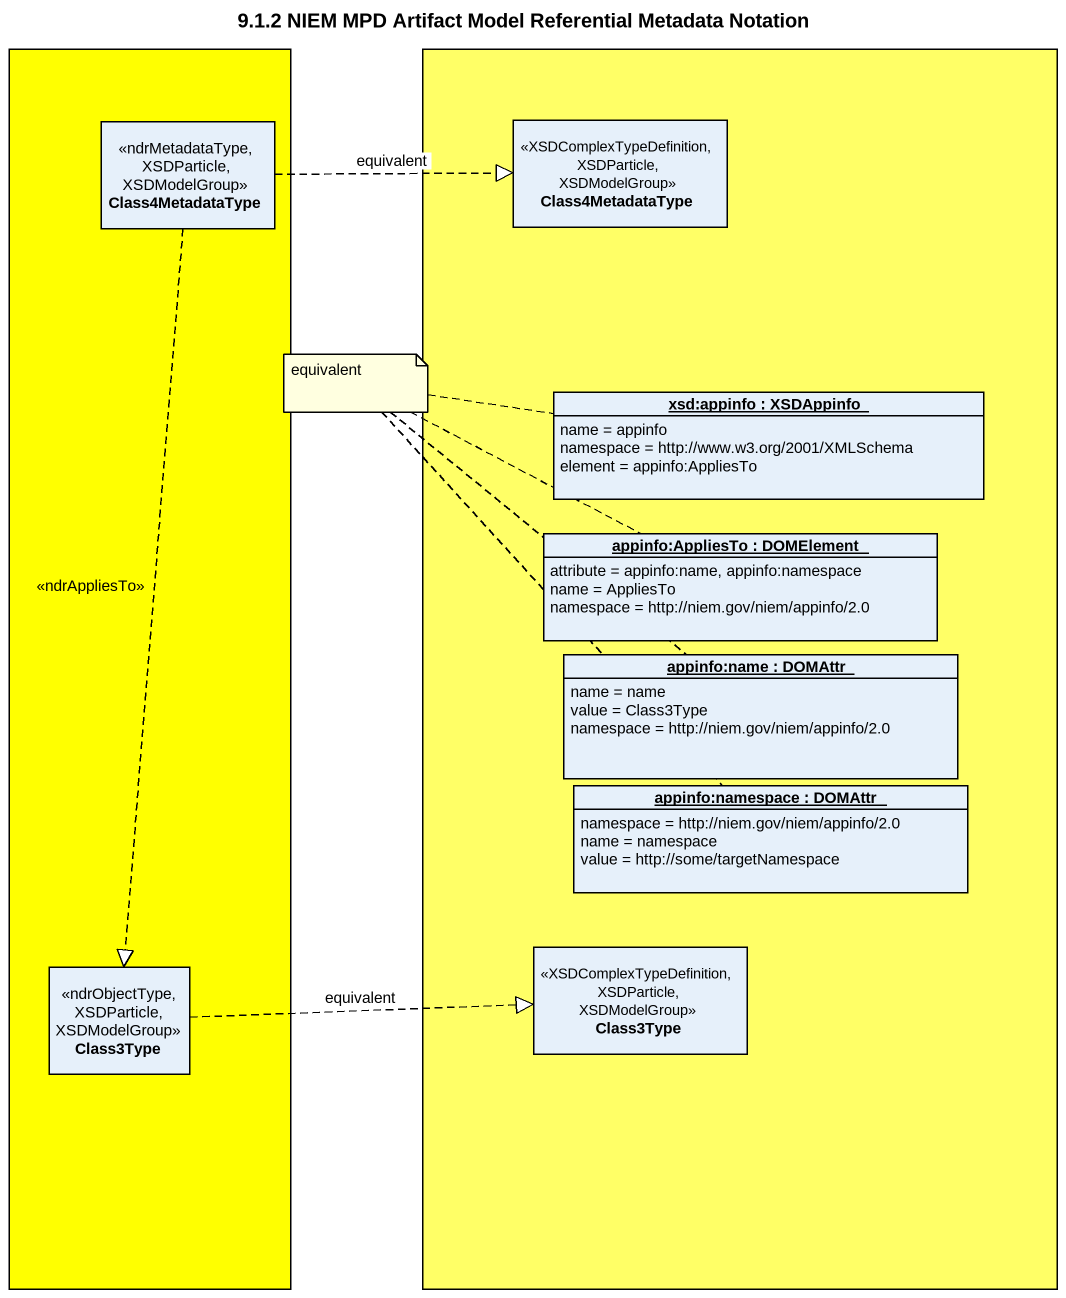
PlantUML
@startuml
title 9.1.2 NIEM MPD Artifact Model Referential Metadata Notation
hide circle
hide empty members
rectangle " " as rectangle1 #FFFF00 {
  class Class4MetadataType <<ndrMetadataType, XSDParticle, XSDModelGroup>>
  class Class3Type <<ndrObjectType, XSDParticle, XSDModelGroup>>
}
rectangle " " as rectangle2 #FFFF66 {
  class "Class4MetadataType" as Class4MetadataType_2 <<XSDComplexTypeDefinition, XSDParticle, XSDModelGroup>>
  object "xsd:appinfo : XSDAppinfo" as xsd_appinfo {
    name = appinfo
    namespace = http://www.w3.org/2001/XMLSchema
    element = appinfo:AppliesTo
  }
  object "appinfo:AppliesTo : DOMElement" as appinfo_AppliesTo {
    attribute = appinfo:name, appinfo:namespace
    name = AppliesTo
    namespace = http://niem.gov/niem/appinfo/2.0
  }
  object "appinfo:name : DOMAttr" as appinfo_name {
    name = name
    value = Class3Type
    namespace = http://niem.gov/niem/appinfo/2.0
  }
  object "appinfo:namespace : DOMAttr" as appinfo_namespace {
    namespace = http://niem.gov/niem/appinfo/2.0
    name = namespace
    value = http://some/targetNamespace
  }
  class "Class3Type" as Class3Type_2 <<XSDComplexTypeDefinition, XSDParticle, XSDModelGroup>>
}
Class4MetadataType .right.|> Class4MetadataType_2 : equivalent
Class4MetadataType ..|> Class3Type : <<ndrAppliesTo>>
Class3Type .right.|> Class3Type_2 : equivalent
note as N1
  equivalent
end note
N1 .. xsd_appinfo
N1 .. appinfo_AppliesTo
N1 .. appinfo_name
N1 .. appinfo_namespace
@enduml
